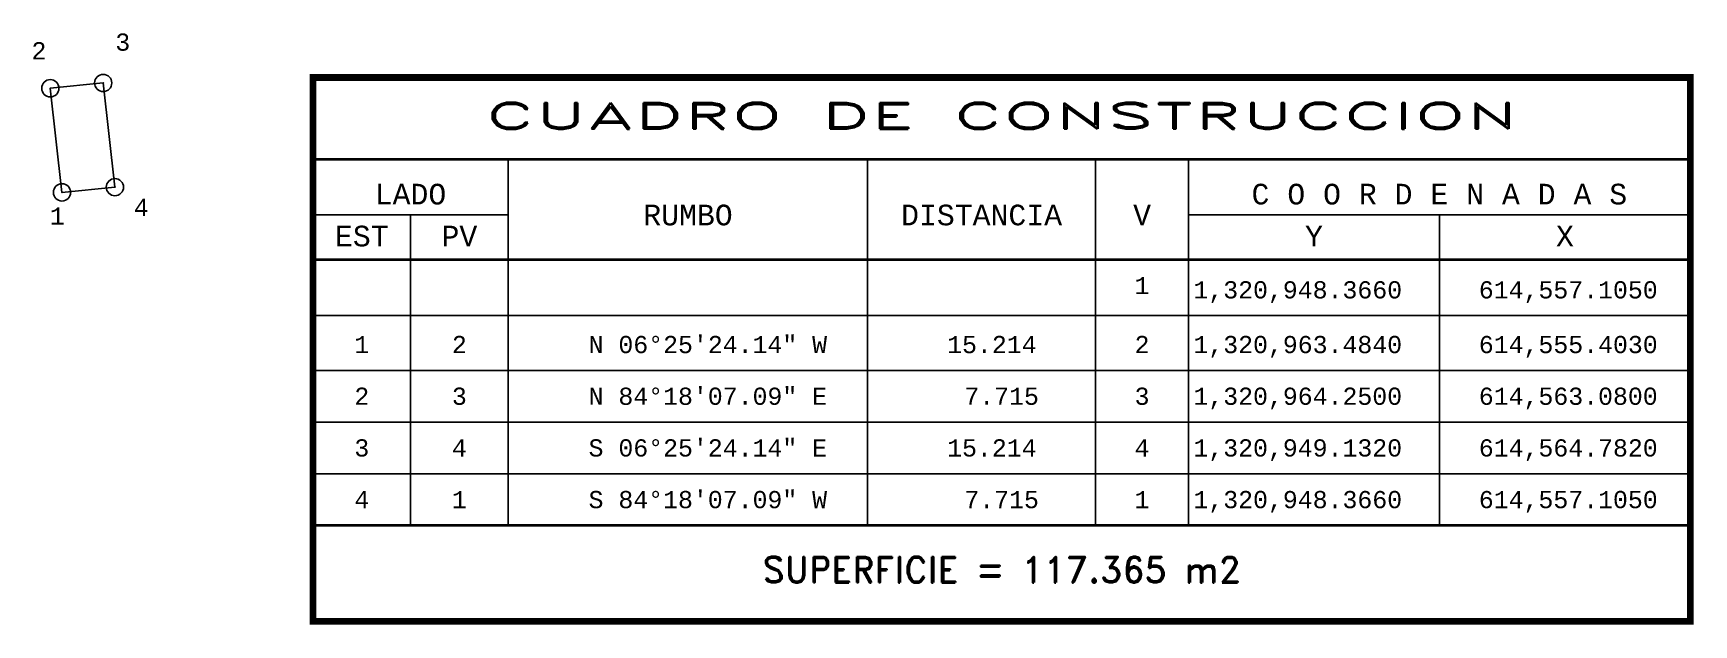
# Model space of a CAD drawing. Header units: millimetres. Extents: x 614553 to 614794, y 1320886 to 1320971.
import ezdxf
from ezdxf.enums import TextEntityAlignment as Align

# ---------------------------------------------------------------- set-up
doc = ezdxf.new("R2010")
doc.units = ezdxf.units.MM
doc.header["$PDMODE"] = 32
doc.header["$PDSIZE"] = 2.5
for name, color, linetype in [('CVL_CUADCON', 1, 'Continuous'), ('CVL_CUADCON_LIN', 8, 'Continuous'), ('CVL_CUADCON_TIT', 1, 'Continuous'), ('CVL_CUADCON_TX', 2, 'Continuous'), ('CVL_PUNTO', 2, 'Continuous'), ('CVL_PUNTO_NUM', 2, 'Continuous')]:
    doc.layers.add(name, color=color, linetype=linetype)
doc.styles.add('HUECA1', font='hueca1.shx')
doc.styles.add('MONOTXT4', font='monotxt4.shx')

msp = doc.modelspace()

# ---------------------------------------------------------------- linework, layer by layer
at = {"color": 7, "true_color": 0xffffff}
for points in [[(614557.1, 1320948.37), (614564.78, 1320949.13), (614563.08, 1320964.25), (614555.4, 1320963.48), (614557.1, 1320948.37)], [(614557.1, 1320948.37), (614564.78, 1320949.13), (614563.08, 1320964.25)]]:
    msp.add_lwpolyline(points, dxfattribs=at)
at = {"layer": 'CVL_CUADCON', "color": 1, "linetype": 'Continuous', "const_width": 1, "flags": 128}
msp.add_lwpolyline([(614593.54, 1320965.04), (614793.47, 1320965.04), (614793.47, 1320886.12), (614593.54, 1320886.12)], close=True, dxfattribs=at)
at = {"layer": 'CVL_CUADCON', "color": 1, "linetype": 'Continuous', "const_width": 0.375, "flags": 128}
for points in [[(614593.54, 1320953.17), (614793.47, 1320953.17)], [(614593.54, 1320938.62), (614793.47, 1320938.62)], [(614593.54, 1320900.04), (614793.47, 1320900.04)]]:
    msp.add_lwpolyline(points, dxfattribs=at)
at = {"layer": 'CVL_CUADCON_LIN', "color": 8, "linetype": 'Continuous'}
for p, q in [((614621.86, 1320953.17), (614621.86, 1320900.04)), ((614674.04, 1320953.17), (614674.04, 1320900.04)), ((614707.15, 1320953.17), (614707.15, 1320900.04)), ((614720.61, 1320953.17), (614720.61, 1320900.04)), ((614593.54, 1320945.1), (614621.86, 1320945.1)), ((614607.69, 1320945.1), (614607.69, 1320900.04)), ((614720.61, 1320945.1), (614793.47, 1320945.1)), ((614757.04, 1320945.1), (614757.04, 1320900.04)), ((614593.54, 1320930.48), (614793.47, 1320930.48)), ((614593.54, 1320922.54), (614793.47, 1320922.54)), ((614593.54, 1320915.04), (614793.47, 1320915.04)), ((614593.54, 1320907.54), (614793.47, 1320907.54)), ((614593.54, 1320900.04), (614793.47, 1320900.04))]:
    msp.add_line(p, q, dxfattribs=at)
at = {"layer": 'CVL_PUNTO', "color": 2}
for p in [(614555.4, 1320963.48), (614563.08, 1320964.25), (614564.78, 1320949.13), (614557.1, 1320948.37)]:
    msp.add_point(p, dxfattribs=at)

# ---------------------------------------------------------------- texts
at = {"layer": 'CVL_CUADCON_TIT', "color": 1, "style": 'HUECA1', "width": 1.758658}
msp.add_text('CUADRO DE CONSTRUCCION', height=3.75, dxfattribs=at).set_placement((614618.54, 1320957.61), (614768.47, 1320957.61), align=Align.FIT)
at = {"layer": 'CVL_CUADCON_TIT', "color": 1, "style": 'MONOTXT4'}
for s, p in [('LADO', (614607.69, 1320946.62)), ('C O O R D E N A D A S', (614757.04, 1320946.62)), ('EST', (614600.62, 1320940.53)), ('PV', (614614.79, 1320940.53)), ('Y', (614738.84, 1320940.53)), ('X', (614775.27, 1320940.53))]:
    msp.add_text(s, height=3, dxfattribs=at).set_placement(p, align=Align.CENTER)
at = {"layer": 'CVL_CUADCON_TIT', "color": 1}
for s, height, style, p in [('RUMBO', 3, 'MONOTXT4', (614647.97, 1320945.09)), ('DISTANCIA', 3, 'MONOTXT4', (614690.59, 1320945.09)), ('V', 3, 'MONOTXT4', (614713.89, 1320945.09)), ('SUPERFICIE = 117.365 m2', 3.75, 'HUECA1', (614693.51, 1320893.62))]:
    msp.add_text(s, height=height, dxfattribs=dict(at, style=style)).set_placement(p, align=Align.MIDDLE)
at = {"layer": 'CVL_CUADCON_TX', "color": 2, "style": 'MONOTXT4'}
for s, p in [('1', (614713.88, 1320933.61)), ('1', (614600.62, 1320925.04)), ('2', (614614.78, 1320925.04)), ('2', (614713.88, 1320925.04)), ('2', (614600.62, 1320917.54)), ('3', (614614.78, 1320917.54)), ('3', (614713.88, 1320917.54)), ('3', (614600.62, 1320910.04)), ('4', (614614.78, 1320910.04)), ('4', (614713.88, 1320910.04)), ('4', (614600.62, 1320902.54)), ('1', (614614.78, 1320902.54)), ('1', (614713.88, 1320902.54))]:
    msp.add_text(s, height=2.5, dxfattribs=at).set_placement(p, align=Align.CENTER)
for s, p in [('1,320,948.3660', (614721.34, 1320932.98)), ('614,557.1050', (614762.77, 1320932.98)), ('N 06%%d25\'24.14" W', (614633.54, 1320925.04)), ('15.214', (614685.59, 1320925.04)), ('1,320,963.4840', (614721.34, 1320925.04)), ('614,555.4030', (614762.77, 1320925.04)), ('N 84%%d18\'07.09" E', (614633.54, 1320917.54)), ('7.715', (614688.09, 1320917.54)), ('1,320,964.2500', (614721.34, 1320917.54)), ('614,563.0800', (614762.77, 1320917.54)), ('S 06%%d25\'24.14" E', (614633.54, 1320910.04)), ('15.214', (614685.59, 1320910.04)), ('1,320,949.1320', (614721.34, 1320910.04)), ('614,564.7820', (614762.77, 1320910.04)), ('S 84%%d18\'07.09" W', (614633.54, 1320902.54)), ('7.715', (614688.09, 1320902.54)), ('1,320,948.3660', (614721.34, 1320902.54)), ('614,557.1050', (614762.77, 1320902.54))]:
    msp.add_text(s, height=2.5, dxfattribs=at).set_placement(p)
at = {"layer": 'CVL_PUNTO_NUM', "color": 2, "style": 'MONOTXT4'}
for s, p in [('2', (614552.67, 1320967.67)), ('3', (614564.84, 1320968.93)), ('4', (614567.52, 1320944.95)), ('1', (614555.34, 1320943.69))]:
    msp.add_text(s, height=2.5, dxfattribs=at).set_placement(p)

doc.saveas('drawing.dxf')
